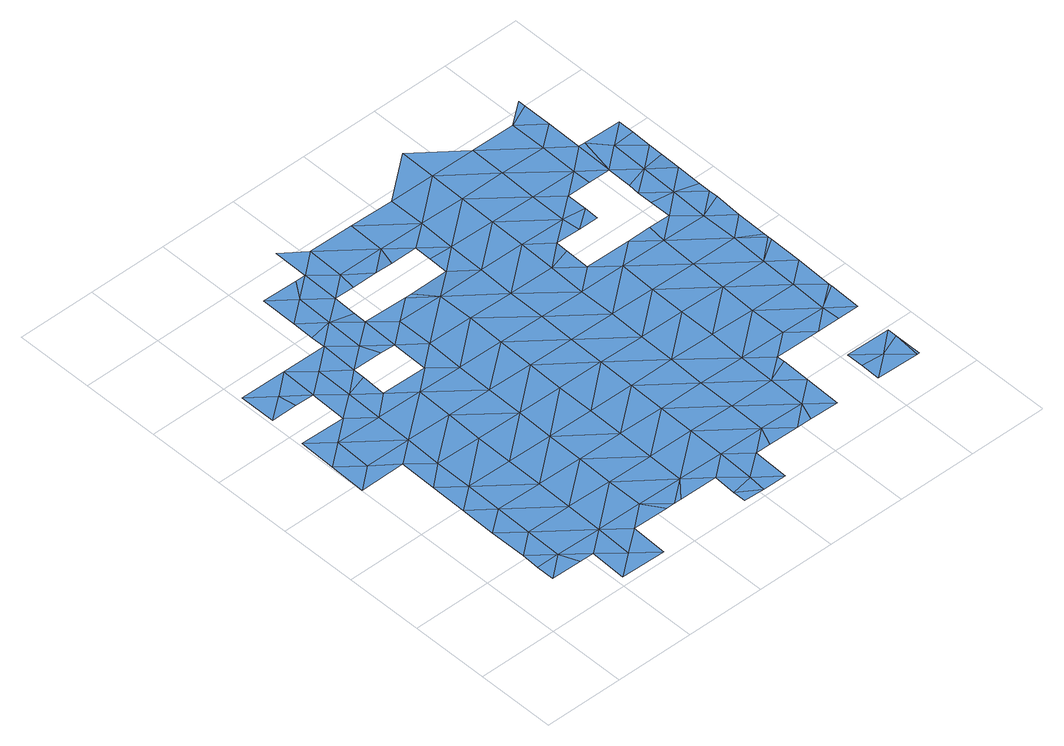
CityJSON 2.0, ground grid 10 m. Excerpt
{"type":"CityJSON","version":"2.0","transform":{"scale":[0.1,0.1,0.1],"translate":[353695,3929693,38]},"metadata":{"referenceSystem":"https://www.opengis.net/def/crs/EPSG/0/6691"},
"CityObjects":{
"waterbody1":{"type":"WaterBody","attributes":{"name":"3","class":"1140","function":"1","WaterBodyRiverFloodingRiskAttribute.description":"6","WaterBodyRiverFloodingRiskAttribute.rankOrg":"1","WaterBodyRiverFloodingRiskAttribute.adminType":"2","WaterBodyRiverFloodingRiskAttribute.scale":"L2"},"geometry":[{"type":"MultiSurface","lod":"1","boundaries":[[[0,1,2]],[[1,0,3]],[[0,2,4]],[[3,5,6]],[[7,8,9]],[[3,0,5]],[[10,0,4]],[[11,12,6]],[[9,13,14]],[[7,15,8]],[[6,5,11]],[[16,5,0]],[[9,8,13]],[[10,16,0]],[[17,18,10]],[[12,19,20]],[[12,11,19]],[[21,11,5]],[[18,16,10]],[[22,14,13]],[[8,23,13]],[[17,24,18]],[[16,21,5]],[[23,8,15]],[[25,26,27]],[[15,20,28]],[[20,19,28]],[[29,27,26]],[[30,19,11]],[[23,15,28]],[[18,31,16]],[[31,18,24]],[[32,29,26]],[[30,11,21]],[[30,33,19]],[[22,13,34]],[[19,35,28]],[[13,23,34]],[[26,25,36]],[[31,37,16]],[[38,21,16]],[[34,39,22]],[[22,39,36]],[[26,36,32]],[[37,38,16]],[[35,40,28]],[[19,33,35]],[[21,41,30]],[[42,37,31]],[[23,28,40]],[[23,43,34]],[[44,39,34]],[[32,36,45]],[[36,39,45]],[[46,33,30]],[[43,44,34]],[[44,47,39]],[[41,21,38]],[[41,46,30]],[[42,48,37]],[[49,32,45]],[[23,40,43]],[[45,39,50]],[[33,51,35]],[[50,39,47]],[[52,38,37]],[[46,51,33]],[[49,45,50]],[[52,37,48]],[[53,52,48]],[[40,35,51]],[[54,43,40]],[[55,44,43]],[[56,49,50]],[[57,56,50]],[[41,38,58]],[[58,38,52]],[[41,59,46]],[[54,40,51]],[[56,60,49]],[[58,59,41]],[[61,55,43]],[[62,49,60]],[[52,53,63]],[[64,62,60]],[[57,65,56]],[[46,66,51]],[[43,54,61]],[[67,68,69]],[[70,64,60]],[[71,64,70]],[[56,72,60]],[[73,58,52]],[[69,74,63]],[[61,75,55]],[[68,74,69]],[[46,59,76]],[[55,75,65]],[[56,65,72]],[[77,70,60]],[[52,63,78]],[[79,71,70]],[[80,77,60]],[[80,60,72]],[[81,59,58]],[[46,76,66]],[[82,61,54]],[[54,51,83]],[[65,84,72]],[[63,74,78]],[[68,85,74]],[[73,52,78]],[[83,51,66]],[[65,75,84]],[[86,76,59]],[[85,87,74]],[[61,88,75]],[[70,77,89]],[[79,70,89]],[[74,87,78]],[[81,58,73]],[[90,72,84]],[[54,83,82]],[[75,91,84]],[[92,73,78]],[[87,92,78]],[[89,77,93]],[[93,77,94]],[[59,81,86]],[[61,82,88]],[[95,96,89]],[[66,76,97]],[[91,90,84]],[[95,89,93]],[[97,76,86]],[[98,93,94]],[[83,66,97]],[[99,82,83]],[[91,75,88]],[[92,87,100]],[[92,101,73]],[[97,99,83]],[[81,73,101]],[[102,88,82]],[[81,103,86]],[[104,90,91]],[[105,92,100]],[[106,93,98]],[[107,97,86]],[[103,81,101]],[[95,93,106]],[[108,104,91]],[[103,107,86]],[[109,106,98]],[[82,99,102]],[[105,110,92]],[[92,110,101]],[[91,88,111]],[[97,112,99]],[[113,95,106]],[[107,112,97]],[[114,108,91]],[[88,102,111]],[[111,114,91]],[[115,110,105]],[[101,116,103]],[[99,117,102]],[[110,116,101]],[[106,109,118]],[[119,111,102]],[[103,120,107]],[[117,99,112]],[[108,121,122]],[[114,121,108]],[[122,121,118]],[[110,115,123]],[[120,103,116]],[[124,112,107]],[[113,106,125]],[[106,118,125]],[[126,116,110]],[[102,117,119]],[[119,127,111]],[[111,128,114]],[[125,129,113]],[[126,110,123]],[[130,124,107]],[[118,121,125]],[[131,117,112]],[[132,121,114]],[[107,120,130]],[[133,120,116]],[[134,116,126]],[[128,111,127]],[[135,125,121]],[[116,134,133]],[[117,136,119]],[[131,136,117]],[[132,114,128]],[[112,124,131]],[[127,119,137]],[[138,120,133]],[[120,139,130]],[[140,129,125]],[[141,128,127]],[[138,139,120]],[[142,141,127]],[[142,127,137]],[[135,121,132]],[[137,119,136]],[[130,143,124]],[[144,132,128]],[[140,125,135]],[[141,144,128]],[[138,133,145]],[[131,124,143]],[[146,136,131]],[[147,137,136]],[[148,135,132]],[[130,139,143]],[[149,129,140]],[[150,144,141]],[[151,139,138]],[[146,131,143]],[[148,132,144]],[[152,147,136]],[[146,152,136]],[[148,153,135]],[[154,143,139]],[[138,145,151]],[[155,144,150]],[[140,135,153]],[[156,149,140]],[[157,151,145]],[[155,158,144]],[[155,150,159]],[[154,139,151]],[[148,144,158]],[[156,140,153]],[[160,147,152]],[[157,161,151]],[[146,143,162]],[[163,152,146]],[[164,153,148]],[[162,143,154]],[[164,148,158]],[[165,151,161]],[[154,151,166]],[[160,152,167]],[[163,146,162]],[[168,167,152]],[[166,151,165]],[[154,169,162]],[[169,154,166]],[[164,158,170]],[[156,153,171]],[[168,152,163]],[[171,153,164]],[[169,172,162]],[[172,173,162]],[[163,162,173]],[[174,156,171]],[[164,170,175]],[[176,177,178]],[[179,168,163]],[[176,167,177]],[[180,179,163]],[[180,163,173]],[[167,168,177]],[[171,164,181]],[[164,175,181]],[[182,178,183]],[[183,178,177]],[[168,184,177]],[[181,185,171]],[[175,182,183]],[[186,168,179]],[[181,175,187]],[[174,171,185]],[[184,168,186]],[[188,189,177]],[[177,189,183]],[[175,183,190]],[[187,175,190]],[[177,184,188]],[[191,192,174]],[[174,185,191]],[[193,190,183]],[[189,194,183]],[[194,193,183]],[[195,187,190]],[[196,195,190]],[[190,193,196]]]}]},
"waterbody2":{"type":"WaterBody","attributes":{"name":"3","class":"1140","function":"1","WaterBodyRiverFloodingRiskAttribute.description":"6","WaterBodyRiverFloodingRiskAttribute.rankOrg":"1","WaterBodyRiverFloodingRiskAttribute.adminType":"2","WaterBodyRiverFloodingRiskAttribute.scale":"L2"},"geometry":[{"type":"MultiSurface","lod":"1","boundaries":[[[197,198,199]],[[198,200,199]],[[200,201,199]],[[201,200,202]],[[203,199,201]],[[197,199,204]],[[199,203,204]]]}]}
},
"vertices":[
[82,81,11],[54,81,11],[54,58,11],[55,104,11],[92,57,11],[83,127,11],[55,151,11],[0,290,11],[29,313,11],[1,336,12],[110,57,11],[84,173,11],[56,196,11],[30,359,12],[2,383,12],[58,290,11],[139,80,11],[109,11,10],[138,34,10],[85,219,11],[57,243,11],[140,126,11],[59,382,12],[86,312,12],[166,10,10],[36,429,13],[32,451,13],[3,429,13],[85,266,11],[3,475,13],[141,172,11],[167,56,11],[61,474,13],[141,218,11],[87,358,12],[142,265,11],[60,428,13],[196,79,11],[196,125,11],[88,404,12],[143,311,12],[197,171,11],[212,55,11],[144,357,12],[115,381,12],[88,450,13],[198,217,11],[116,412,13],[223,55,11],[117,473,14],[116,427,13],[199,264,11],[252,78,11],[232,55,11],[199,310,12],[173,380,12],[145,450,13],[154,427,13],[253,124,11],[254,170,11],[146,496,14],[200,356,12],[117,491,14],[281,54,11],[118,519,14],[173,426,13],[255,263,11],[280,9,10],[306,8,10],[280,26,10],[147,542,14],[118,566,14],[174,472,13],[310,123,11],[308,31,10],[201,403,13],[255,216,11],[175,518,14],[309,77,11],[163,565,14],[174,488,14],[311,169,11],[257,355,12],[256,309,12],[202,449,12],[336,8,10],[311,215,12],[337,53,11],[258,402,13],[176,565,14],[230,471,12],[258,448,12],[366,76,11],[203,541,14],[200,518,14],[204,587,15],[176,609,15],[312,262,12],[231,517,15],[313,308,12],[356,53,11],[367,122,11],[314,354,12],[367,169,11],[239,471,12],[394,52,11],[260,540,15],[368,215,12],[287,470,14],[254,517,14],[422,75,11],[314,401,13],[369,261,12],[261,586,15],[315,447,14],[413,52,11],[423,122,11],[370,307,12],[288,517,14],[370,353,12],[424,168,11],[316,493,14],[288,495,14],[450,51,11],[425,260,12],[317,539,15],[451,98,11],[371,400,13],[372,446,14],[317,585,15],[425,214,12],[426,306,12],[373,492,14],[452,144,11],[452,134,11],[373,538,15],[427,352,13],[399,376,13],[481,167,11],[481,213,11],[374,584,15],[400,423,14],[400,408,13],[482,259,12],[429,445,14],[509,143,11],[483,305,12],[456,375,13],[429,491,14],[375,630,15],[431,422,14],[537,166,11],[484,351,13],[430,538,15],[538,212,12],[457,441,14],[431,584,15],[538,143,11],[457,467,14],[456,422,14],[487,375,13],[565,143,11],[539,258,12],[540,304,13],[486,490,14],[566,184,11],[566,188,11],[513,374,14],[540,350,13],[567,235,12],[487,467,14],[487,537,15],[567,276,13],[567,281,13],[487,583,15],[514,466,15],[513,401,14],[541,397,14],[513,421,14],[568,327,13],[567,287,13],[515,513,15],[514,435,14],[542,443,14],[569,373,14],[516,559,15],[569,361,14],[523,513,15],[569,388,14],[570,420,14],[543,489,15],[516,596,15],[516,605,15],[570,465,15],[570,446,15],[571,512,15],[571,491,15],
[508,75,10],[507,50,10],[536,73,10],[561,49,10],[564,84,10],[564,49,10],[564,96,10],[508,97,10]
]}
